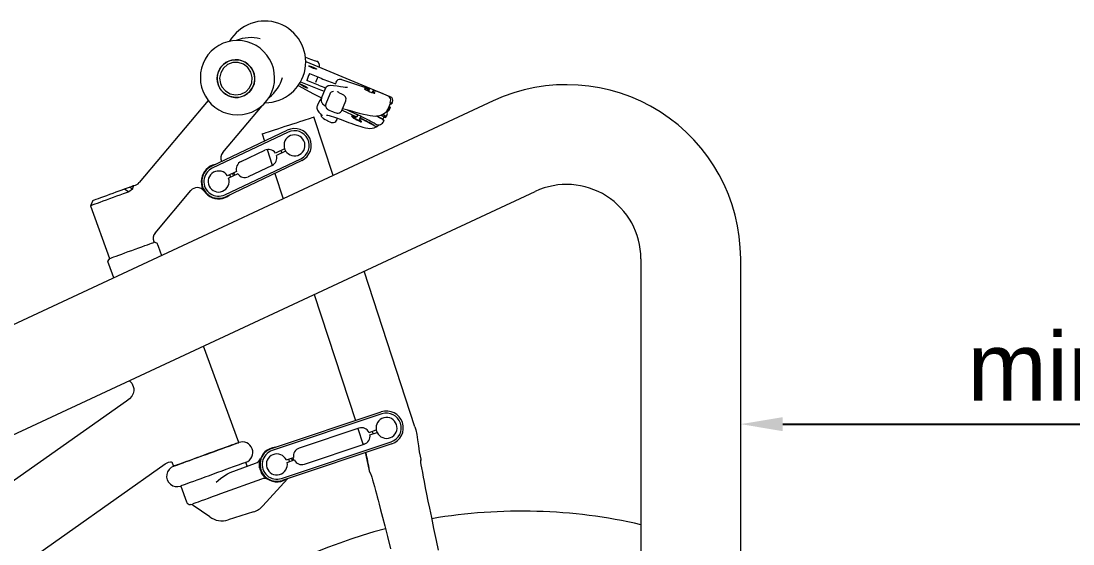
# Model space of a CAD drawing. Header units: inches. Extents: x -8 to 544, y 1 to 138.
# Drawn here: x 395.29 to 420.3, y 118.52 to 130.95 of the extents above; entities that cross this region are included whole.
import ezdxf

# ---------------------------------------------------------------- set-up
doc = ezdxf.new("R2010")
doc.units = ezdxf.units.IN
doc.layers.add('ZANO_R', color=7, linetype='Continuous', lineweight=0)
doc.layers.add('ZANO_W', color=1, linetype='Continuous', lineweight=0)
doc.styles.get("Standard").update_dxf_attribs({"font": 'arial.ttf'})
doc.dimstyles.new('amerykanie', dxfattribs={"dimtxt": 50, "dimasz": 50, "dimexe": 0.5, "dimexo": 0.5, "dimgap": 1, "dimtad": 1, "dimdec": 0, "dimzin": 0, "dimlunit": 5, "dimtxsty": 'Standard', "dimcen": 0.09, "dimclrd": 1, "dimclre": 1, "dimclrt": 1, "dimazin": 0, "dimtfac": 1, "dimtdec": 0, "dimtmove": 0, "dimatfit": 3, "dimfxl": 1, "dimtzin": 0, "dimarcsym": 1})

# ---------------------------------------------------------------- blocks, each defined once
blk = doc.blocks.new('*D402')
at = {"layer": 'ZANO_W', "color": 1, "lineweight": -2}
for p, q in [((412.397, 121.865), (412.397, 121.865)), ((436.049, 121.865), (436.049, 121.865)), ((413.397, 121.365), (435.049, 121.365))]:
    blk.add_line(p, q, dxfattribs=at)
at = {"layer": 'ZANO_W', "color": 1}
for points in [[(413.397, 121.531), (413.397, 121.198), (412.397, 121.365)], [(435.049, 121.198), (435.049, 121.531), (436.049, 121.365)]]:
    blk.add_solid(points, dxfattribs=at)
at = {"layer": 'ZANO_W', "color": 1, "insert": (424.223, 122.723), "char_height": 1.625, "attachment_point": 5}
blk.add_mtext('min.19 11⁄16', dxfattribs=at)

msp = doc.modelspace()

# ---------------------------------------------------------------- linework, layer by layer
at = {"layer": 'ZANO_R'}
for p, q in [((402.04825, 130.08971), (402.17014, 130.04635)), ((400.1896, 129.9817), (400.17177, 129.97141)), ((404.06741, 129.15221), (402.06952, 129.97724)), ((402.37553, 129.85088), (402.38068, 129.86536)), ((402.07995, 129.53932), (402.10954, 129.55641)), ((402.12499, 129.65405), (402.09735, 129.58485)), ((402.14445, 129.70078), (402.42246, 129.58942)), ((402.34206, 129.62163), (402.29019, 129.4918)), ((402.90574, 129.55943), (403.57517, 129.33531)), ((401.8771, 129.41662), (402.24267, 129.21876)), ((401.93369, 129.50662), (402.32751, 129.34888)), ((402.35796, 129.42797), (402.07995, 129.53932)), ((402.51803, 129.34246), (402.42589, 129.11181)), ((402.5205, 129.34147), (402.52083, 129.34278)), ((402.77793, 129.49762), (402.76503, 129.46533)), ((403.57517, 129.33531), (403.54996, 129.31957)), ((403.55363, 129.28139), (403.57517, 129.33531)), ((403.64215, 129.28179), (403.67385, 129.30158)), ((406.51073, 129.04988), (375.02948, 114.36994)), ((399.73846, 129.06297), (398.0989, 127.10901)), ((402.39492, 129.06104), (402.32981, 128.9409)), ((402.4284, 129.12294), (402.39492, 129.06103)), ((402.42886, 129.11206), (402.42851, 129.11077)), ((402.62538, 129.20935), (402.53324, 128.9787)), ((402.91549, 128.82584), (403.00763, 129.05649)), ((403.64165, 129.28124), (403.63018, 129.25251)), ((404.00845, 129.17386), (404.01381, 129.17165)), ((400.0829, 127.82127), (401.01838, 128.93613)), ((402.33197, 128.93974), (402.33237, 128.94122)), ((402.52982, 128.97884), (402.53159, 128.96995)), ((402.91887, 128.8343), (403.26529, 128.67421)), ((403.0402, 128.83862), (403.25726, 128.73831)), ((403.99396, 128.84578), (403.98106, 128.81349)), ((403.98908, 128.797), (404.01474, 128.81181)), ((403.9941, 128.84587), (403.99396, 128.84578)), ((404.06892, 129.00729), (404.00879, 128.85677)), ((404.01056, 128.86122), (404.03831, 128.84983)), ((404.02439, 128.89582), (404.05213, 128.88443)), ((404.03123, 128.84574), (404.03831, 128.84983)), ((404.03831, 128.84983), (404.05213, 128.88443)), ((404.05213, 128.88443), (404.07071, 128.89515)), ((404.05758, 128.86129), (404.0714, 128.89589)), ((404.0603, 129.01185), (404.0732, 129.04414)), ((404.0603, 129.01185), (404.06044, 129.01194)), ((404.06124, 128.98808), (404.08899, 128.97669)), ((404.08899, 128.97669), (404.10281, 129.01128)), ((404.10756, 128.98741), (404.08899, 128.97669)), ((404.09573, 129.0072), (404.10281, 129.01128)), ((404.10826, 128.98815), (404.10756, 128.98741)), ((404.10826, 128.98815), (404.12208, 129.02275)), ((402.70639, 127.27589), (402.25234, 128.67013)), ((402.78821, 128.58839), (402.80087, 128.61174)), ((402.80305, 128.61556), (402.81552, 128.63862)), ((403.26529, 128.67421), (403.24001, 128.65834)), ((403.29138, 128.72235), (403.26529, 128.67421)), ((403.26912, 128.68087), (403.26879, 128.68067)), ((403.26894, 128.68096), (403.26912, 128.68087)), ((403.29152, 128.72229), (403.26912, 128.68087)), ((403.36798, 128.68554), (403.32685, 128.60965)), ((403.32731, 128.61012), (403.35909, 128.63008)), ((403.35909, 128.63008), (403.38476, 128.67743)), ((403.84282, 128.63383), (403.73782, 128.69223)), ((403.84498, 128.63771), (403.74618, 128.69246)), ((403.84409, 128.71193), (403.94509, 128.65605)), ((403.89011, 128.72108), (403.87844, 128.72758)), ((403.89222, 128.72508), (403.88309, 128.73014)), ((403.8878, 128.61215), (403.91932, 128.67031)), ((403.88781, 128.61214), (403.91928, 128.67033)), ((403.89928, 128.54744), (403.8999, 128.54858)), ((403.89983, 128.54845), (403.90182, 128.55196)), ((403.90182, 128.55196), (403.91954, 128.58472)), ((403.9083, 128.74558), (403.93975, 128.7652)), ((403.94509, 128.65605), (403.96366, 128.66678)), ((403.9643, 128.66741), (403.98204, 128.70013)), ((403.98204, 128.70013), (403.98388, 128.70371)), ((403.98388, 128.7037), (403.9845, 128.70485)), ((403.98908, 128.797), (403.986, 128.79529)), ((399.81244, 127.49579), (401.61754, 128.35477)), ((401.63901, 128.30964), (399.83391, 127.45066)), ((403.67643, 128.46553), (403.68151, 128.46272)), ((403.70955, 128.50778), (403.73681, 128.49269)), ((403.78436, 128.46684), (403.78452, 128.46694)), ((403.83573, 128.49369), (403.86138, 128.5085)), ((401.01682, 128.26777), (401.07289, 128.09559)), ((400.51884, 127.61055), (401.08293, 127.87898)), ((401.1379, 127.89597), (401.26013, 127.52064)), ((401.55244, 127.91423), (401.33441, 127.81048)), ((401.57821, 127.86007), (401.36018, 127.75632)), ((401.46172, 127.87106), (401.48749, 127.8169)), ((400.13455, 126.81888), (401.93966, 127.67785)), ((401.96113, 127.63273), (400.15603, 126.77375)), ((400.41338, 127.3722), (400.19535, 127.26844)), ((400.43915, 127.31804), (400.22112, 127.21429)), ((400.3435, 127.26553), (400.31551, 127.32562)), ((400.34266, 127.33854), (400.36843, 127.28439)), ((401.25473, 127.51796), (400.69063, 127.24953)), ((401.32258, 127.32887), (401.51999, 126.72267)), ((400.27775, 127.2416), (400.25209, 127.29544)), ((376.03231, 112.21936), (407.51356, 126.89931)), ((397.74616, 126.95839), (397.86873, 127.003)), ((397.74616, 126.95839), (397.8485, 126.88927)), ((397.936, 126.95657), (397.8485, 126.88927)), ((397.936, 126.95657), (397.86873, 127.003)), ((398.47616, 125.90644), (399.32528, 126.91838)), ((396.99659, 126.68556), (396.93685, 126.55745)), ((396.93685, 126.55745), (397.3929, 125.30445)), ((398.44956, 125.68904), (398.44163, 125.71083)), ((398.51343, 125.67208), (398.44956, 125.68904)), ((398.54902, 125.59844), (398.63028, 125.37517)), ((397.3929, 125.30445), (397.35407, 125.24926)), ((410.02436, 125.29975), (410.02436, 94.0045)), ((412.39726, 94.0045), (412.39726, 125.29975)), ((397.35626, 125.24774), (397.35628, 125.24772)), ((397.4936, 124.84513), (397.37495, 125.17111)), ((404.65101, 121.3045), (403.44661, 125.00286)), ((402.26022, 124.44964), (403.23684, 121.45071)), ((400.46214, 120.92665), (399.62683, 123.22166)), ((397.79559, 121.90968), (384.94901, 112.85105)), ((401.24305, 120.78525), (403.85036, 121.65548)), ((403.86618, 121.60807), (401.25887, 120.73785)), ((403.32108, 121.26808), (401.89891, 120.79341)), ((403.29875, 121.26063), (403.4161, 120.90027)), ((403.56235, 121.16947), (403.73213, 121.22614)), ((403.58134, 121.11259), (403.75112, 121.16925)), ((401.48038, 120.07417), (404.0877, 120.94439)), ((404.10352, 120.89699), (401.4962, 120.02676)), ((402.02548, 120.41416), (403.44766, 120.88883)), ((403.41549, 120.90215), (403.42224, 120.88035)), ((403.42739, 120.90602), (403.43416, 120.88433)), ((401.59545, 120.51299), (401.76522, 120.56966)), ((385.9562, 111.42095), (398.71561, 120.41811)), ((398.88263, 120.44433), (398.91238, 120.36259)), ((400.26216, 120.21566), (400.86558, 120.43529)), ((400.66726, 120.3631), (400.63307, 120.45703)), ((400.9552, 120.40292), (400.95995, 120.45256)), ((400.96017, 120.32953), (400.9552, 120.40292)), ((400.98975, 120.44917), (400.95995, 120.45256)), ((401.61443, 120.4561), (401.78421, 120.51277)), ((404.79068, 120.53083), (404.79345, 120.50318)), ((401.00233, 120.05959), (400.02912, 119.70537)), ((401.05017, 120.14199), (401.00681, 120.2014)), ((401.6202, 120.06815), (401.03773, 119.42157)), ((401.08572, 120.10702), (401.05017, 120.14199)), ((401.08572, 120.10702), (401.0959, 120.11773)), ((403.60353, 120.17281), (403.57366, 120.249)), ((399.08331, 119.89296), (399.22005, 119.51726)), ((399.77475, 119.15808), (399.38203, 119.43375)), ((400.81549, 119.27906), (400.21095, 119.09012))]:
    msp.add_line(p, q, dxfattribs=at)
at = {"layer": 'ZANO_R', "flags": 128}
for points in [[(400.75768, 129.84284), (400.79879, 129.77348), (400.82698, 129.69795), (400.84134, 129.61869), (400.84141, 129.53825), (400.82718, 129.45922), (400.79912, 129.38412), (400.75812, 129.31538), (400.7055, 129.25521), (400.64296, 129.20554), (400.5725, 129.16796), (400.49639, 129.14368), (400.41707, 129.1335), (400.3371, 129.13772), (400.25904, 129.15622), (400.18541, 129.1884), (400.11856, 129.23322), (400.06066, 129.28925), (400.01355, 129.35469), (399.97876, 129.42743), (399.9574, 129.50514), (399.95015, 129.58531), (399.95726, 129.66537), (399.97849, 129.74274), (400.01317, 129.81495), (400.06016, 129.87967), (400.11798, 129.93481), (400.18475, 129.97862), (400.25833, 130.00967), (400.33636, 130.02697), (400.41632, 130.02996), (400.49566, 130.01856), (400.57181, 129.99312), (400.64233, 129.95446), (400.70496, 129.90382), (400.75768, 129.84284)], [(400.7824, 129.80459), (400.73605, 129.87056), (400.67878, 129.92726), (400.61245, 129.97285), (400.53918, 130.00588), (400.46134, 130.02528), (400.38141, 130.03043), (400.30198, 130.02117), (400.22558, 129.99778), (400.15469, 129.96103), (400.09157, 129.91209), (400.03826, 129.85254), (399.99647, 129.78428), (399.96754, 129.70953), (399.95241, 129.63067), (399.95155, 129.55024), (399.965, 129.47083), (399.99232, 129.39499), (400.03264, 129.32516), (400.08466, 129.26357), (400.1467, 129.21222), (400.21679, 129.17275), (400.29265, 129.14643), (400.37185, 129.13411), (400.45186, 129.13617), (400.53008, 129.15257), (400.60403, 129.18275), (400.6713, 129.22577), (400.72975, 129.28024), (400.77749, 129.3444), (400.813, 129.41619), (400.83512, 129.49331), (400.84315, 129.57327), (400.83683, 129.65352), (400.81636, 129.73146), (400.7824, 129.80459)], [(400.06236, 129.38887), (400.14539, 129.28818), (400.25677, 129.22059), (400.38384, 129.19336), (400.51349, 129.21009), (400.62835, 129.26841), (400.71834, 129.36291), (400.77107, 129.48076), (400.78232, 129.61122), (400.74962, 129.73838), (400.6779, 129.84671), (400.57328, 129.92635), (400.45015, 129.96649), (400.31936, 129.96365), (400.19841, 129.91752), (400.09957, 129.83371), (400.03443, 129.72157), (400.00979, 129.59375), (400.02898, 129.46353), (400.06236, 129.38887)], [(402.0695, 129.97717), (402.06855, 129.97763), (402.06661, 129.978), (402.06644, 129.97785)], [(402.31266, 129.80756), (402.30107, 129.80777), (402.27726, 129.8137), (402.24485, 129.82443), (402.20878, 129.83833), (402.17454, 129.85329), (402.14734, 129.86703), (402.13133, 129.87746), (402.12893, 129.88298), (402.14052, 129.88277), (402.16433, 129.87684), (402.19674, 129.86611), (402.23281, 129.85221), (402.26705, 129.83725), (402.29425, 129.82351), (402.31027, 129.81308), (402.31266, 129.80756)], [(402.17014, 130.04635), (402.21815, 130.02927), (402.26001, 130.01438), (402.29246, 130.00284), (402.31299, 129.99554), (402.32001, 129.99304)], [(402.10037, 129.35466), (402.08915, 129.35567), (402.0664, 129.36385), (402.03558, 129.37796), (402.00137, 129.39585), (401.969, 129.4148), (401.94339, 129.43191), (401.92843, 129.4446), (401.9264, 129.45091), (401.93762, 129.4499), (401.96037, 129.44172), (401.9912, 129.42761), (402.0254, 129.40972), (402.05777, 129.39078), (402.08339, 129.37366), (402.09835, 129.36098), (402.10037, 129.35466)], [(403.05291, 129.37214), (403.05262, 129.37214), (403.04338, 129.37143), (403.02339, 129.3715), (402.99067, 129.37362), (402.94368, 129.37883), (402.88067, 129.38788), (402.80059, 129.40035), (402.71905, 129.41138), (402.65288, 129.41563), (402.61513, 129.41319), (402.59254, 129.40822), (402.5661, 129.39655), (402.54151, 129.37675), (402.52243, 129.34843), (402.52092, 129.34276)], [(402.77793, 129.49762), (402.79377, 129.52452), (402.79915, 129.53067)], [(403.51323, 129.32702), (403.48087, 129.33639), (403.45897, 129.34048), (403.44994, 129.33885), (403.45477, 129.33166), (403.47292, 129.31972), (403.5024, 129.30433), (403.53999, 129.28718), (403.58154, 129.27015), (403.62252, 129.25511), (403.6584, 129.24371), (403.68527, 129.23721), (403.70017, 129.23631), (403.70146, 129.24112), (403.68901, 129.2511), (403.66418, 129.26517)], [(402.42878, 129.11209), (402.42069, 129.08173), (402.42247, 129.05037), (402.43088, 129.02466), (402.44312, 129.00357), (402.45877, 128.98475), (402.48148, 128.96404), (402.51995, 128.9357), (402.52735, 128.9304)], [(403.0059, 129.05671), (403.01138, 129.06923), (403.0141, 129.10111), (403.00868, 129.12712), (402.99869, 129.14785), (402.98656, 129.16364), (402.97414, 129.17521), (402.96191, 129.18413), (402.94345, 129.19529), (402.90101, 129.2178), (402.86157, 129.23904), (402.83282, 129.25562), (402.81415, 129.26785), (402.80408, 129.27554), (402.80327, 129.27622)], [(403.64215, 129.28179), (403.64158, 129.28093), (403.64201, 129.27967), (403.64342, 129.27804), (403.6458, 129.27606), (403.64911, 129.27374), (403.65332, 129.27113), (403.65837, 129.26826), (403.66418, 129.26517)], [(402.33258, 128.94114), (402.32088, 128.91119), (402.31903, 128.87953), (402.32449, 128.85254), (402.33449, 128.82938), (402.34871, 128.80749), (402.37102, 128.78181), (402.40822, 128.74669), (402.43263, 128.72394), (402.44592, 128.71071), (402.45157, 128.70445), (402.45149, 128.70461)], [(402.53427, 128.97899), (402.52678, 128.95367), (402.52751, 128.92393), (402.53926, 128.89113), (402.5507, 128.87479), (402.56386, 128.86174), (402.5768, 128.85212), (402.59397, 128.84189), (402.62723, 128.82535), (402.66777, 128.8075), (402.69637, 128.79606)], [(402.69637, 128.79606), (402.70994, 128.79063), (402.7488, 128.77681), (402.78365, 128.76661), (402.80491, 128.76265), (402.82863, 128.76216), (402.85787, 128.76893), (402.88387, 128.78382), (402.90573, 128.80769), (402.91376, 128.82605)], [(403.17898, 128.80133), (403.18103, 128.80079), (403.32817, 128.76238), (403.42946, 128.73726), (403.51441, 128.71802), (403.58515, 128.70435), (403.65158, 128.69506), (403.70608, 128.69138), (403.75811, 128.69278), (403.80855, 128.70081), (403.84487, 128.71218), (403.87555, 128.72598), (403.90126, 128.74016), (403.90829, 128.74465)], [(401.01682, 128.26777), (401.0234, 128.26991), (401.04301, 128.2763), (401.07523, 128.28679), (401.11937, 128.30117), (401.17449, 128.31912), (401.23942, 128.34026), (401.31277, 128.36415), (401.39297, 128.39027), (401.47833, 128.41806), (401.56702, 128.44695), (401.65714, 128.4763), (401.74679, 128.50549), (401.83405, 128.5339), (401.91705, 128.56094), (401.99403, 128.58601), (402.06336, 128.60858), (402.12354, 128.62818), (402.1733, 128.64439), (402.21158, 128.65685), (402.23757, 128.66531), (402.2507, 128.66959), (402.25234, 128.67013)], [(402.41492, 128.74045), (402.41595, 128.7169), (402.42479, 128.69086), (402.43528, 128.67392), (402.44719, 128.66042), (402.46044, 128.64884), (402.48211, 128.63326), (402.51558, 128.61228), (402.55508, 128.58973), (402.57907, 128.57712)], [(402.55231, 128.7128), (402.5528, 128.71278), (402.56237, 128.71214), (402.58255, 128.70919), (402.61473, 128.70244), (402.6616, 128.68989), (402.71643, 128.67288), (402.78588, 128.6493), (402.87205, 128.61824), (402.98093, 128.57757), (403.0765, 128.54156)], [(402.57907, 128.57712), (402.59079, 128.57096), (402.62681, 128.55397), (402.66139, 128.54082), (402.68357, 128.53597), (402.71574, 128.53659), (402.74556, 128.54665), (402.77098, 128.56544), (402.78701, 128.58837)], [(403.20482, 128.66908), (403.17397, 128.68167), (403.15298, 128.68768), (403.14414, 128.68645), (403.14843, 128.67812), (403.16537, 128.66361), (403.19312, 128.6445), (403.22861, 128.62289), (403.26796, 128.60115), (403.30685, 128.58168), (403.34101, 128.56659), (403.36669, 128.55757), (403.38108, 128.55558), (403.38259, 128.56085), (403.37107, 128.5728), (403.34776, 128.59013)], [(403.32731, 128.61012), (403.32671, 128.60919), (403.32706, 128.60777), (403.32834, 128.60585), (403.33053, 128.60348), (403.33362, 128.60068), (403.33756, 128.5975), (403.3423, 128.59396), (403.34776, 128.59013)], [(403.96425, 128.78757), (403.97255, 128.78934), (403.98908, 128.797)], [(403.0765, 128.54156), (403.1308, 128.52111), (403.25408, 128.47614), (403.33987, 128.44694), (403.41206, 128.42496), (403.47365, 128.4096), (403.53032, 128.39981), (403.58322, 128.39603), (403.63549, 128.39955), (403.68426, 128.41177), (403.71526, 128.42491), (403.74105, 128.43869), (403.75205, 128.44568)], [(403.78539, 128.47263), (403.79217, 128.47599), (403.79766, 128.48098)], [(401.55244, 127.91423), (401.56646, 127.88075), (401.57821, 127.86007)], [(397.8485, 126.88927), (397.78616, 126.86658), (397.71574, 126.84095), (397.63902, 126.81302), (397.55792, 126.7835), (397.47448, 126.75313), (397.39081, 126.72268), (397.30901, 126.69291), (397.23114, 126.66457), (397.15917, 126.63837), (397.09489, 126.61498), (397.03995, 126.59498), (396.99571, 126.57887), (396.96328, 126.56707), (396.9435, 126.55987), (396.93685, 126.55745)], [(396.99659, 126.68556), (396.99828, 126.68618), (397.01172, 126.69107), (397.03819, 126.70071), (397.07686, 126.71478), (397.12654, 126.73286), (397.18567, 126.75438), (397.25242, 126.77868), (397.32473, 126.805), (397.40033, 126.83251), (397.47689, 126.86038), (397.55202, 126.88772), (397.62339, 126.9137), (397.68878, 126.9375), (397.74616, 126.95839)], [(397.86873, 127.003), (397.88713, 127.00969), (397.92946, 127.0251), (397.94779, 127.03177), (397.94779, 127.03177)], [(397.9692, 127.03692), (397.96928, 127.03699), (397.96852, 127.03638), (397.96608, 127.03432), (397.96219, 127.03047), (397.95773, 127.02493), (397.95339, 127.01781), (397.95073, 127.01201), (397.94758, 127.0035), (397.94664, 127.00032), (397.94547, 126.99555), (397.94397, 126.98898), (397.94371, 126.98769), (397.94127, 126.9756), (397.936, 126.95657)], [(397.96928, 127.03699), (397.95854, 127.03438), (397.94779, 127.03177)], [(397.3929, 125.30445), (397.39941, 125.30682), (397.41876, 125.31386), (397.45049, 125.32541), (397.4938, 125.34118), (397.54765, 125.36077), (397.61069, 125.38372), (397.68137, 125.40945), (397.75797, 125.43732), (397.83858, 125.46667), (397.92123, 125.49675), (398.00388, 125.52683), (398.08449, 125.55617), (398.16109, 125.58405), (398.23177, 125.60978), (398.29482, 125.63272), (398.34866, 125.65232), (398.39198, 125.66808), (398.4237, 125.67963), (398.44305, 125.68667), (398.44956, 125.68904)], [(398.51328, 125.67153), (398.51311, 125.67205), (398.51318, 125.67184)], [(398.52677, 125.65957), (398.52789, 125.65647), (398.53548, 125.63563), (398.54902, 125.59844)], [(397.37495, 125.17111), (397.36158, 125.20785), (397.35383, 125.22915), (397.35368, 125.22955)], [(397.86083, 122.39817), (397.87309, 122.38971), (397.91804, 122.33683), (397.95431, 122.26393), (397.96665, 122.21333), (397.96907, 122.15465), (397.95635, 122.09088), (397.92372, 122.0264), (397.86872, 121.96557), (397.79446, 121.90888)], [(404.65101, 121.3045), (404.67427, 121.22569), (404.69584, 121.12083), (404.71564, 120.98902), (404.73448, 120.84653), (404.75411, 120.71), (404.77358, 120.60523), (404.79068, 120.53083)], [(403.63683, 121.19433), (403.64586, 121.16324), (403.65581, 121.13744)], [(403.73213, 121.22614), (403.7335, 121.21986), (403.75112, 121.16925)], [(398.91238, 120.36259), (398.91901, 120.365), (398.93878, 120.3722), (398.97136, 120.38405), (399.01619, 120.40037), (399.07251, 120.42087), (399.13934, 120.44519), (399.21554, 120.47293), (399.29982, 120.5036), (399.39073, 120.53669), (399.48671, 120.57162), (399.58612, 120.60781), (399.68726, 120.64462), (399.7884, 120.68143), (399.88782, 120.71762), (399.9838, 120.75255), (400.0747, 120.78564), (400.15898, 120.81631), (400.23519, 120.84405), (400.30202, 120.86837), (400.35833, 120.88887), (400.40316, 120.90518), (400.43574, 120.91704), (400.45551, 120.92424), (400.46214, 120.92665)], [(400.46214, 120.92665), (400.46166, 120.92648), (400.45147, 120.92277), (400.4282, 120.9143), (400.39225, 120.90121), (400.34424, 120.88374), (400.28499, 120.86217), (400.21551, 120.83689), (400.13699, 120.80831), (400.05078, 120.77693), (399.95835, 120.74329), (399.86128, 120.70796), (399.76123, 120.67154), (399.65992, 120.63467), (399.55907, 120.59796), (399.46042, 120.56206), (399.36565, 120.52756), (399.27638, 120.49507), (399.19414, 120.46514), (399.12034, 120.43828), (399.05624, 120.41495), (399.00294, 120.39555), (398.96135, 120.38041), (398.93217, 120.36979), (398.91592, 120.36387), (398.91238, 120.36259)], [(403.41549, 120.90215), (403.42736, 120.90601), (403.42736, 120.90601)], [(401.74065, 120.49823), (401.72889, 120.53677), (401.72167, 120.55512)], [(401.75019, 120.56464), (401.76842, 120.51068), (401.76918, 120.50775)], [(398.71559, 120.4181), (398.79662, 120.45743), (398.84374, 120.46667), (398.85746, 120.4661), (398.86921, 120.46251), (398.87386, 120.45931), (398.87756, 120.45515), (398.88263, 120.44433)], [(400.63307, 120.45703), (400.62644, 120.45462), (400.60667, 120.44742), (400.57409, 120.43556), (400.52926, 120.41924), (400.47295, 120.39875), (400.40611, 120.37442), (400.32991, 120.34669), (400.24563, 120.31601), (400.15472, 120.28292), (400.05874, 120.24799), (399.95933, 120.21181), (399.85819, 120.17499), (399.75705, 120.13818), (399.65764, 120.102), (399.56166, 120.06706), (399.47075, 120.03398), (399.38647, 120.0033), (399.31027, 119.97557), (399.24344, 119.95124), (399.18712, 119.93075), (399.14229, 119.91443), (399.10971, 119.90257), (399.08994, 119.89537), (399.08331, 119.89296)], [(401.67403, 120.476), (401.66314, 120.51284), (401.65505, 120.53288)], [(405.21308, 118.36495), (405.16454, 118.59808), (405.10477, 118.88536), (405.05163, 119.14133), (405.00434, 119.3701), (404.97022, 119.53656), (404.93752, 119.69777), (404.90668, 119.85192), (404.87785, 119.99834), (404.85749, 120.1036), (404.83654, 120.21482), (404.8171, 120.32315), (404.80465, 120.39628), (404.79546, 120.45649), (404.79287, 120.49655), (404.79427, 120.5127)], [(399.92656, 119.98714), (399.92745, 119.98786), (400.02746, 120.06836), (400.13093, 120.14459), (400.19518, 120.1844), (400.26216, 120.21566)], [(403.59947, 120.17334), (403.60016, 120.1752), (403.61128, 120.15004), (403.62589, 120.10298), (403.64475, 120.03857), (403.66657, 119.96201), (403.68921, 119.88037), (403.71471, 119.7865), (403.73677, 119.70422), (403.75573, 119.63297), (403.7765, 119.55439), (403.79981, 119.4657), (403.83563, 119.32854), (403.88034, 119.15613), (403.93462, 118.94557), (403.99887, 118.69512), (404.07532, 118.39607)], [(400.02912, 119.70537), (399.92817, 119.66863), (399.82946, 119.6327), (399.73515, 119.59837), (399.64734, 119.56641), (399.56797, 119.53752), (399.49879, 119.51234), (399.44133, 119.49143), (399.39686, 119.47524), (399.36635, 119.46414)]]:
    msp.add_lwpolyline(points, dxfattribs=at)
at = {"layer": 'ZANO_R'}
for centre, radius, start, end in [((401.08444, 129.97859), 0.97229, 270.271753, 149.710747), ((400.74559, 129.66975), 0.88756, 75.00315, 112.739444), ((400.43118, 129.60786), 0.88074, 29.659212, 210.340731), ((400.43642, 129.59879), 0.88074, 209.659532, 30.340411), ((402.28651, 129.89886), 0.09995, 340.417514, 70.417514), ((400.65109, 129.83894), 0.88349, 307.239739, 344.917996), ((404.85419, 135.63817), 6.51926, 248.098743, 251.366304), ((402.87506, 129.46124), 0.10287, 72.647238, 137.554104), ((402.23878, 129.81879), 0.47979, 229.979775, 253.117888), ((404.19035, 133.97295), 4.9852, 248.057573, 250.118797), ((404.98005, 135.97135), 7.0492, 248.162819, 249.674206), ((403.54884, 129.40832), 0.08875, 246.342281, 270.720874), ((401.32907, 122.6568), 7.04635, 67.65084, 70.563299), ((408.25944, 125.29975), 4.13782, 0, 115), ((404.64467, 133.64584), 5.03673, 241.517052, 243.915163), ((402.72301, 129.17363), 0.1031, 93.752284, 159.557604), ((403.98048, 129.07758), 0.09857, 340.169209, 55.695665), ((404.02926, 129.05983), 0.09995, 338.224571, 67.561718), ((400.55292, 119.13266), 10.01895, 74.804731, 76.268002), ((403.89691, 128.84579), 0.09014, 297.935181, 339.002823), ((404.01658, 128.90948), 0.06541, 246.354316, 282.949306), ((403.96476, 128.89837), 0.09995, 300, 338.224571), ((404.01598, 128.8553), 0.0677, 36.056388, 74.347779), ((404.08071, 129.05599), 0.05105, 243.727968, 287.109421), ((403.58643, 129.21756), 0.68433, 230.753626, 252.357743), ((403.24435, 128.73556), 0.07734, 239.267726, 266.78624), ((400.67765, 123.16493), 6.14141, 62.938593, 65.163173), ((400.54216, 122.80917), 6.46669, 61.008554, 64.176073), ((400.35767, 122.45518), 6.87312, 61.092477, 64.072644), ((400.36203, 122.48474), 6.89078, 60.935342, 63.174608), ((403.77453, 128.46132), 0.18554, 39.829642, 68.402415), ((403.77198, 128.45604), 0.19579, 41.090503, 68.108433), ((403.83392, 128.56803), 0.16305, 37.275932, 69.838642), ((403.81924, 128.54343), 0.19576, 41.08697, 68.109358), ((403.89658, 128.7524), 0.09995, 331.595798, 25.647289), ((401.78934, 127.99375), 0.39981, 295.447895, 115.447895), ((401.78934, 127.99375), 0.34984, 295.447895, 115.447895), ((403.72924, 128.55046), 0.10007, 256.127637, 316.923686), ((403.78577, 128.57927), 0.09909, 240.684631, 300.27611), ((403.8114, 128.59507), 0.09995, 300, 331.54315), ((401.78934, 127.99375), 0.24988, 212.339998, 198.555792), ((400.22188, 127.69521), 0.18757, 137.793862, 206.711502), ((401.16883, 127.69847), 0.19991, 34.074822, 115.447895), ((400.60474, 127.43004), 0.19991, 115.447895, 196.820968), ((401.16883, 127.69847), 0.19991, 295.447895, 16.820968), ((399.98423, 127.13477), 0.41231, 101.306785, 309.589005), ((399.98423, 127.13477), 0.39981, 115.447895, 295.447895), ((399.98423, 127.13477), 0.34984, 115.447895, 295.447895), ((399.98423, 127.13477), 0.24988, 32.339998, 18.555792), ((400.60474, 127.43004), 0.19991, 214.074822, 295.447895), ((397.95191, 127.22112), 0.18411, 275.363137, 322.770266), ((408.25944, 125.29975), 1.76492, 0, 115), ((399.47854, 126.79029), 0.19951, 38.327839, 140.172737), ((398.60891, 125.78274), 0.18099, 137.039338, 203.271346), ((398.508, 125.65269), 0.01999, 18.990932, 74.903798), ((397.37146, 125.23914), 0.01999, 149.936844, 200.429171), ((403.97694, 121.27624), 0.39981, 288.457144, 108.457144), ((403.97694, 121.27624), 0.34984, 288.457144, 108.457144), ((403.97694, 121.27624), 0.24988, 205.349246, 191.565041), ((403.38437, 121.07846), 0.19991, 27.08407, 108.457144), ((403.38437, 121.07846), 0.19991, 288.457144, 9.830217), ((400.54761, 120.69184), 0.24988, 290, 110), ((401.36962, 120.40601), 0.41231, 94.316033, 173.517064), ((400.79721, 120.62314), 0.19991, 290, 339.227195), ((401.36962, 120.40601), 0.39981, 108.457144, 288.457144), ((401.36962, 120.40601), 0.34984, 108.457144, 288.457144), ((401.36962, 120.40601), 0.24988, 25.349246, 11.565041), ((401.9622, 120.60379), 0.19991, 108.457144, 189.830217), ((390.57582, 117.61069), 13.26294, 11.474455, 13.415494), ((394.8866, 118.72383), 8.82243, 10.00733, 12.88493), ((398.99784, 120.12777), 0.24988, 110, 290), ((401.36962, 120.40601), 0.41654, 190.579176, 209.420824), ((401.9622, 120.60379), 0.19991, 207.08407, 288.457144), ((401.0707, 119.87174), 0.19991, 60.772805, 110), ((401.36962, 120.40601), 0.41231, 226.482936, 302.598254), ((399.31398, 119.55145), 0.09995, 200, 273.142794), ((399.32476, 119.35183), 0.09995, 54.933366, 93.058934), ((399.32466, 119.35203), 0.09985, 54.928268, 68.184566), ((400.66641, 119.75607), 0.49976, 287.35545, 317.985886), ((407.18486, 106.62061), 12.67514, 77.054654, 99.663823), ((400.06188, 119.56713), 0.49976, 234.933366, 287.35545), ((407.18486, 106.62061), 12.67514, 104.775314, 264.472875)]:
    msp.add_arc(centre, radius, start, end, dxfattribs=at)
for centre, major_axis, ratio, start_param, end_param in [((402.11547, 129.59532), (0.05695, 0.1387), 0.08584546, 1.68150172, 2.02133863), ((402.14311, 129.66451), (0.05695, 0.1387), 0.08584546, 1.34166481, 1.68150172), ((403.97696, 129.07939), (-0.05005, 0.08652), 0.99026385, 5.1167802, 5.37392038), ((403.7288, 128.54997), (-0.05005, 0.08652), 0.9902601, 2.11618622, 2.3733264)]:
    msp.add_ellipse(centre, major_axis=major_axis, ratio=ratio, start_param=start_param, end_param=end_param, dxfattribs=at)

# ---------------------------------------------------------------- dimensions: what is measured, and where the dimension line sits
at = {"layer": 'ZANO_W'}
dim = msp.add_linear_dim(base=(436.04883, 121.36459), p1=(412.39726, 121.36459), p2=(436.04883, 121.36459), text='min.19 11⁄16', dimstyle='amerykanie', override={"dimtxt": 1.625, "dimasz": 1, "dimgap": 0.5, "dimdec": 4, "dimtxsty": 'Standard', "dimaunit": 1, "dimadec": 1, "dimtdec": 4, "dimtmove": 1, "dimfrac": 2}, dxfattribs=at)
dim.commit()
dim.dimension.update_dxf_attribs({"geometry": '*D402', "text_midpoint": (424.22304, 122.72254)})

doc.saveas('drawing.dxf')
